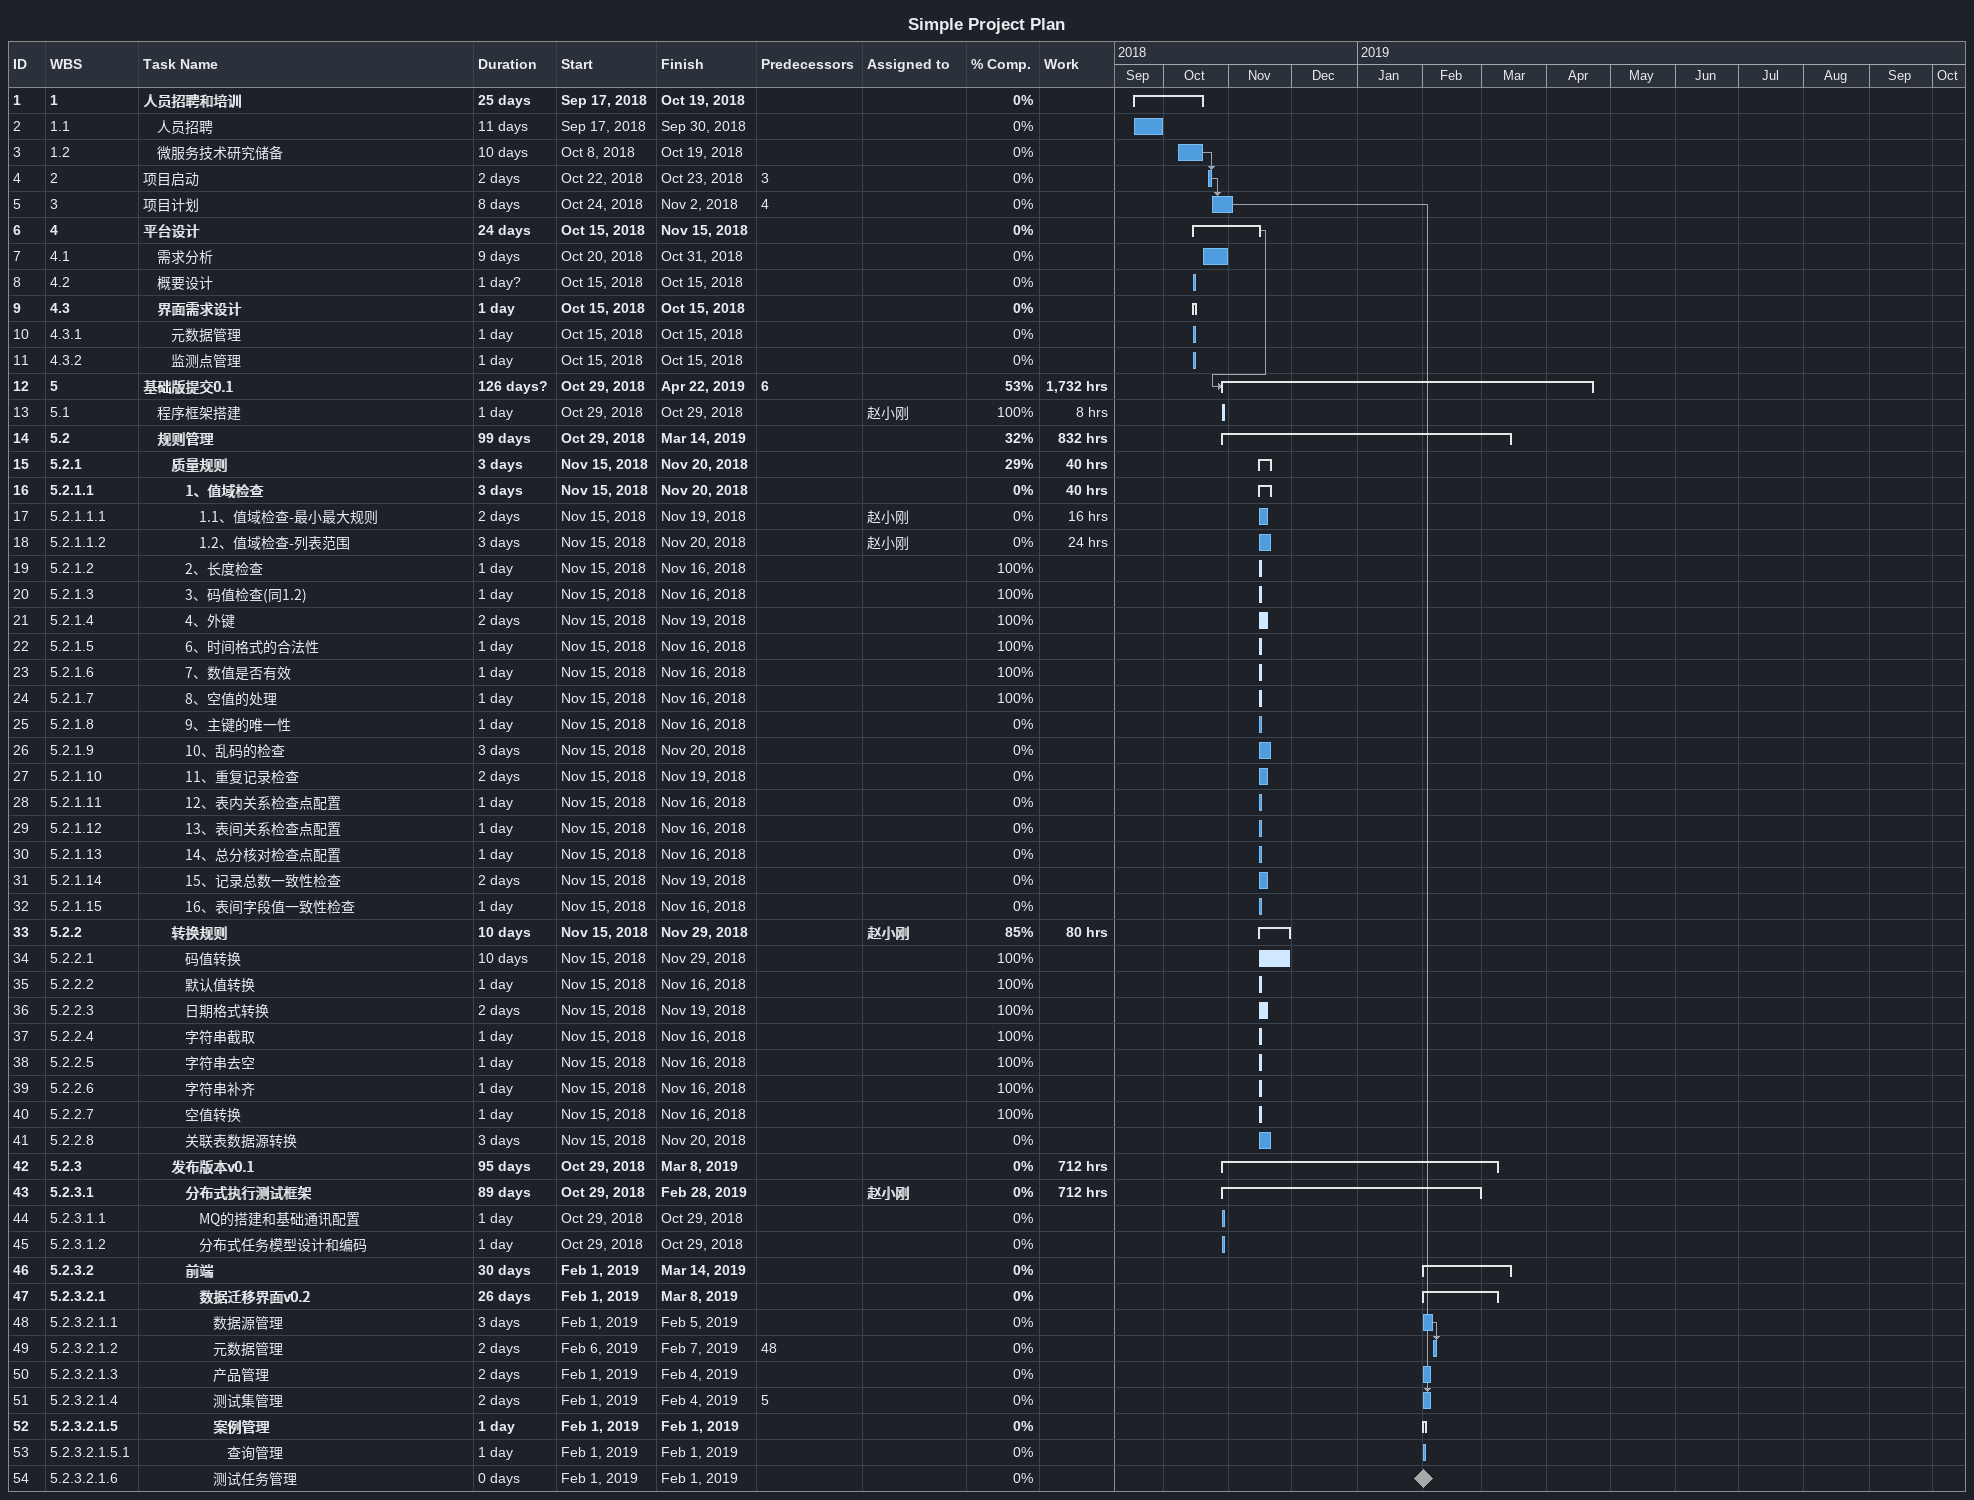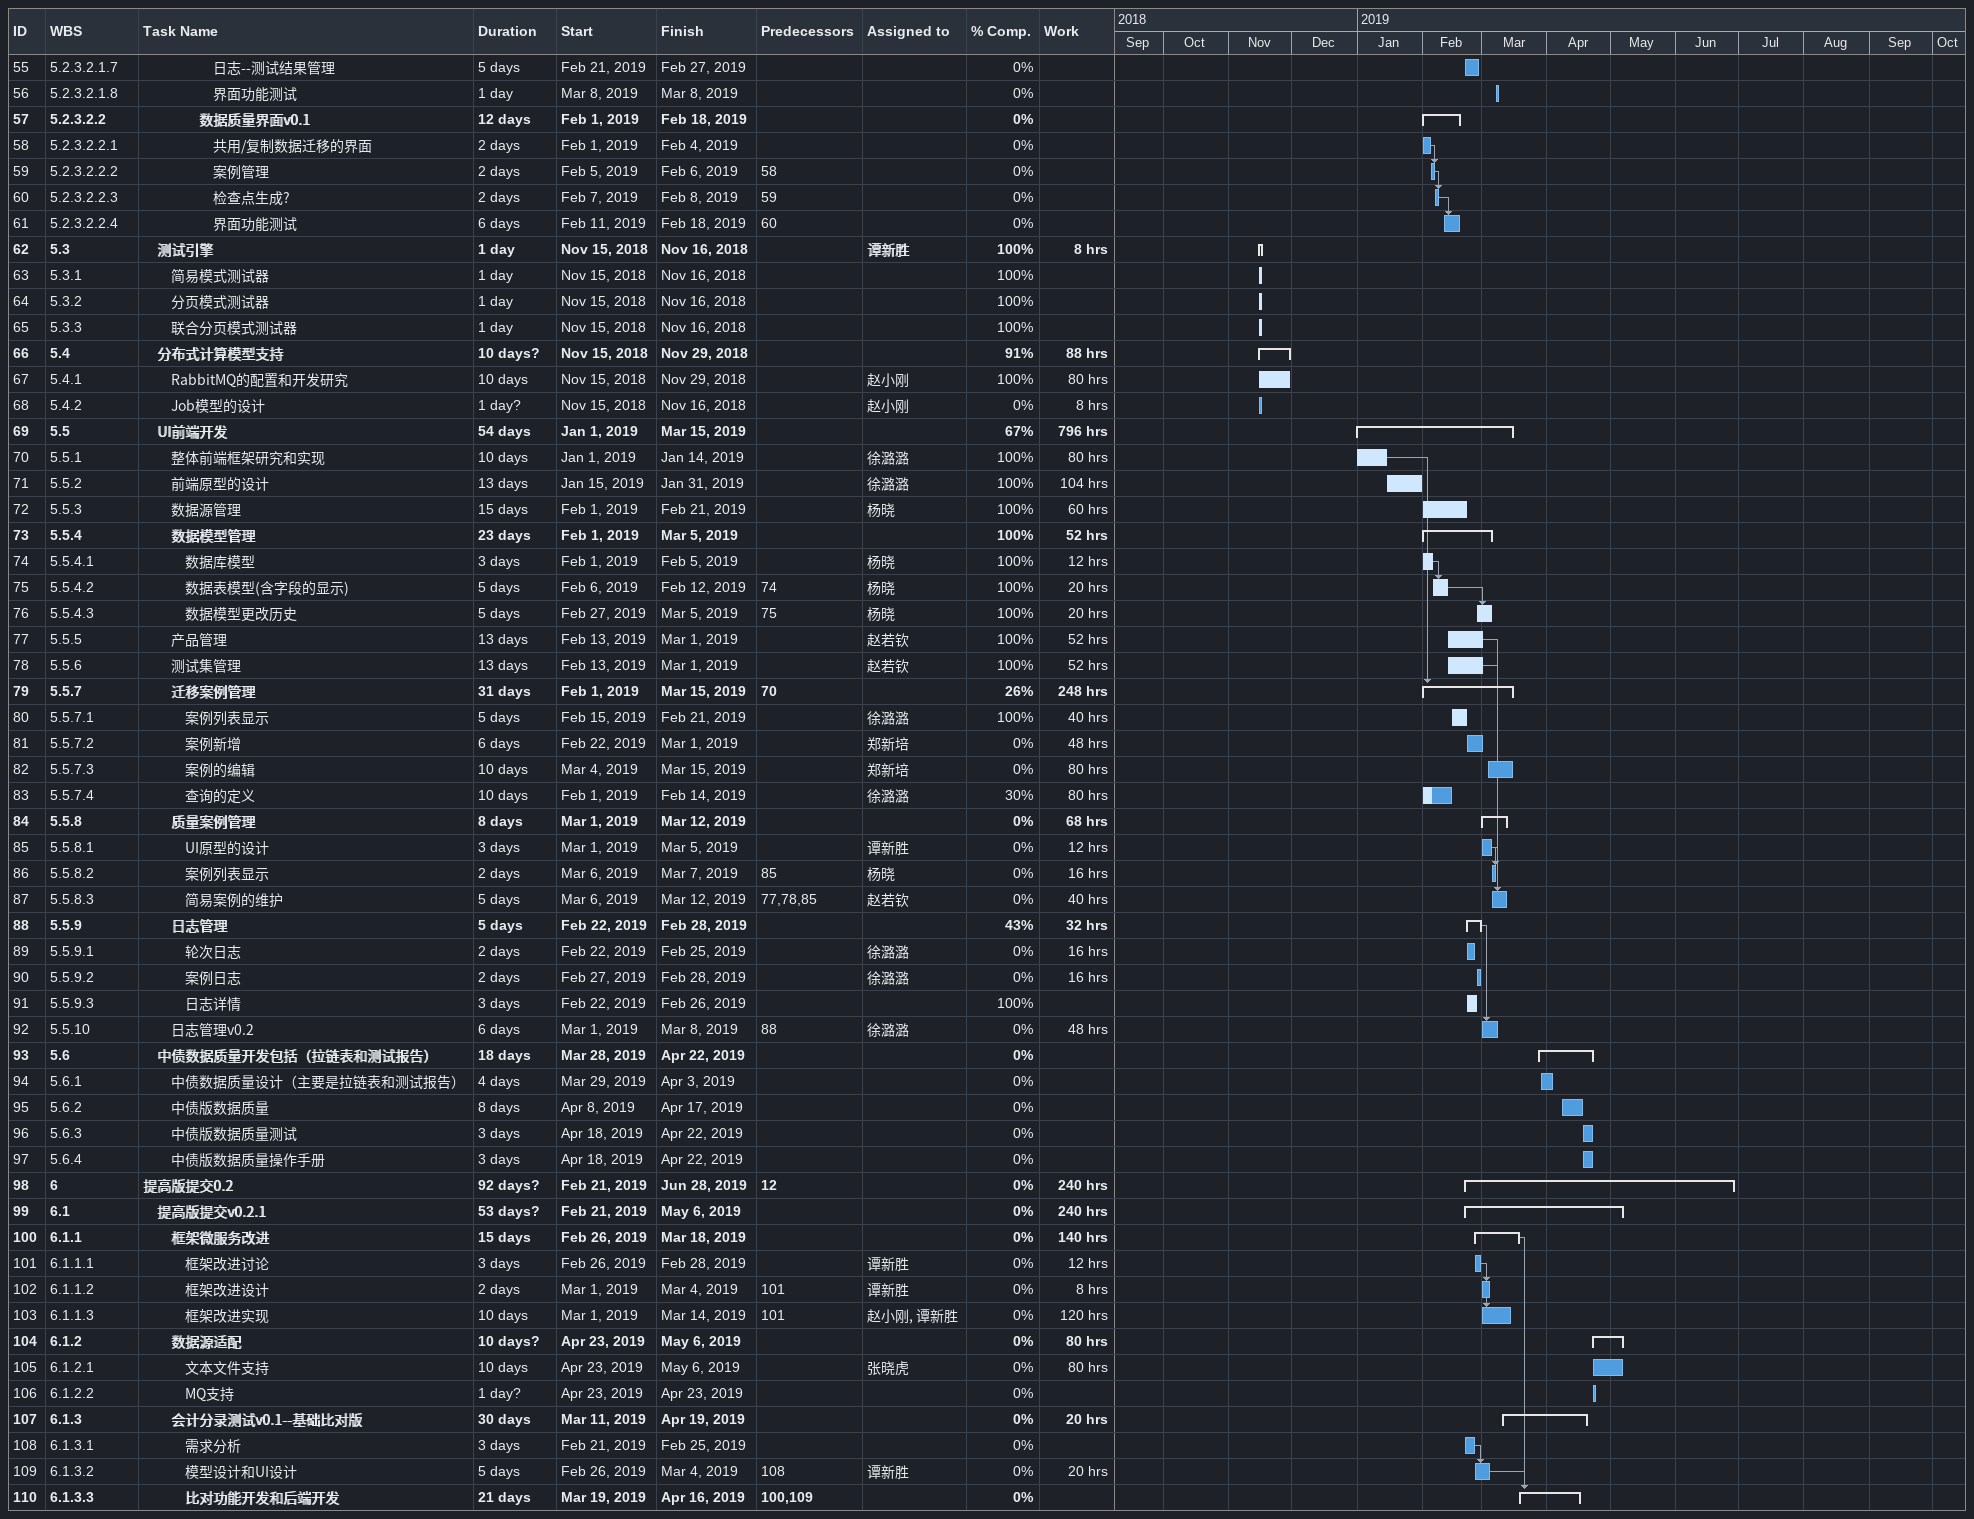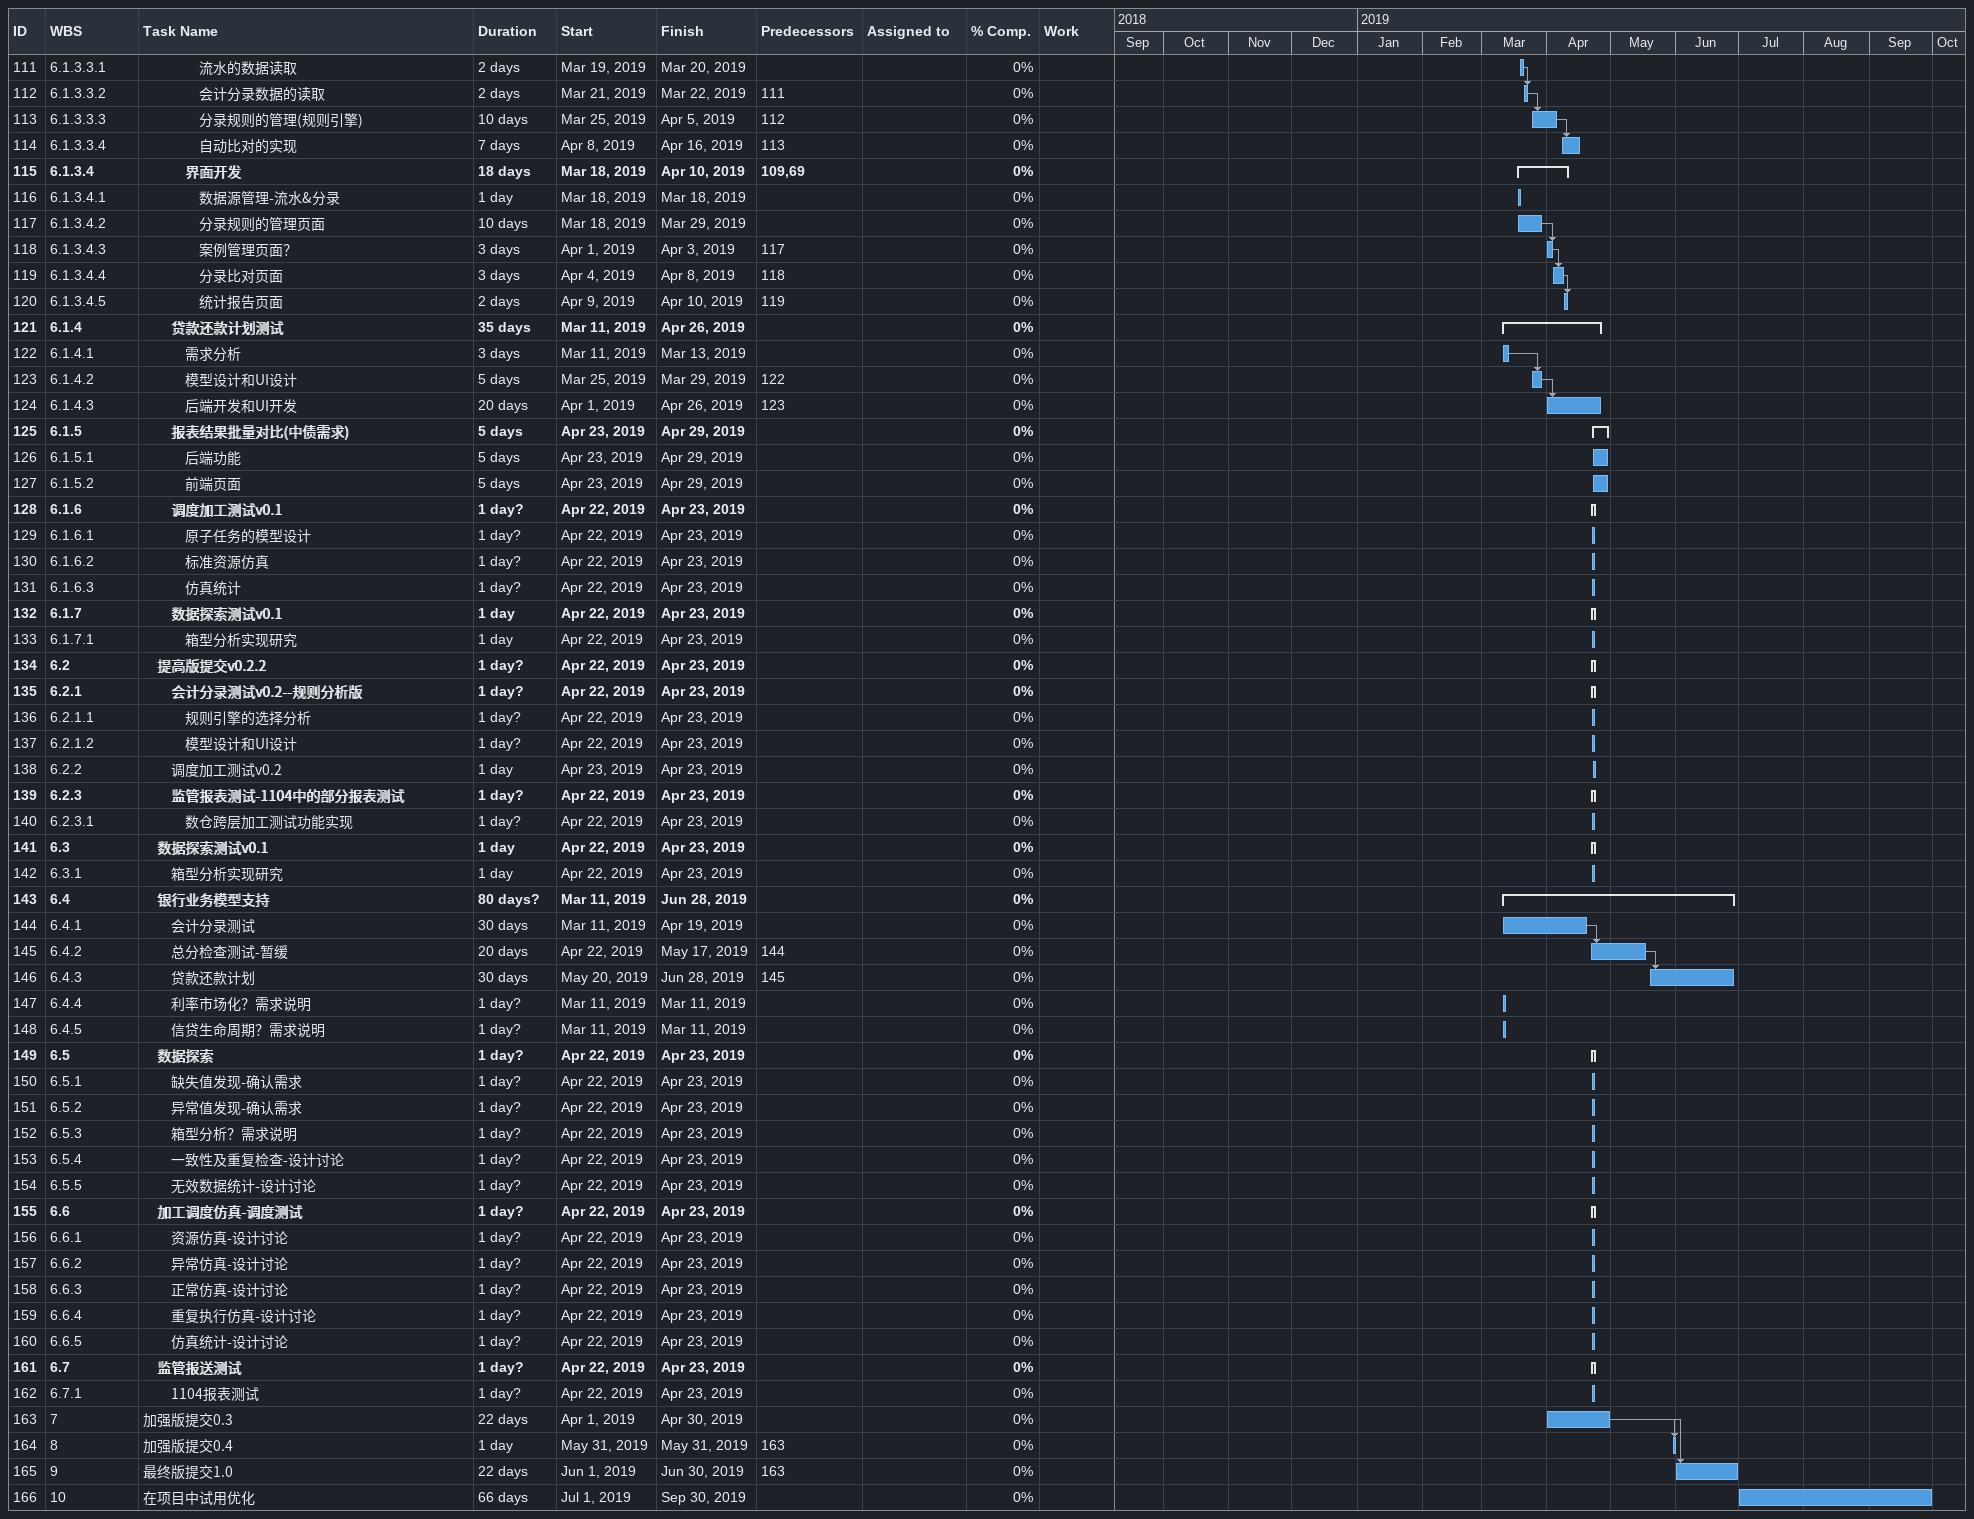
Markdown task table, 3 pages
Simple Project Plan

| ID | WBS | Task | Duration | Start | Finish | Predecessors | Resources | % complete | Work (h) |
|---|---|---|---|---|---|---|---|---|---|
| 1 | 1 | **人员招聘和培训** | 25d | 2018-09-17 | 2018-10-19 |  |  | 0 |  |
| 2 | 1.1 | 人员招聘 | 11d | 2018-09-17 | 2018-09-30 |  |  | 0 |  |
| 3 | 1.2 | 微服务技术研究储备 | 10d | 2018-10-08 | 2018-10-19 |  |  | 0 |  |
| 4 | 2 | 项目启动 | 2d | 2018-10-22 | 2018-10-23 | 3 |  | 0 |  |
| 5 | 3 | 项目计划 | 8d | 2018-10-24 | 2018-11-02 | 4 |  | 0 |  |
| 6 | 4 | **平台设计** | 24d | 2018-10-15 | 2018-11-15 |  |  | 0 |  |
| 7 | 4.1 | 需求分析 | 9d | 2018-10-20 | 2018-10-31 |  |  | 0 |  |
| 8 | 4.2 | 概要设计 | 1d? | 2018-10-15 | 2018-10-15 |  |  | 0 |  |
| 9 | 4.3 | **界面需求设计** | 1d | 2018-10-15 | 2018-10-15 |  |  | 0 |  |
| 10 | 4.3.1 | 元数据管理 | 1d | 2018-10-15 | 2018-10-15 |  |  | 0 |  |
| 11 | 4.3.2 | 监测点管理 | 1d | 2018-10-15 | 2018-10-15 |  |  | 0 |  |
| 12 | 5 | **基础版提交0.1** | 126d? | 2018-10-29 | 2019-04-22 | 6 |  | 53 | 1732 |
| 13 | 5.1 | 程序框架搭建 | 1d | 2018-10-29 | 2018-10-29 |  | 赵小刚 | 100 | 8 |
| 14 | 5.2 | **规则管理** | 99d | 2018-10-29 | 2019-03-14 |  |  | 32 | 832 |
| 15 | 5.2.1 | **质量规则** | 3d | 2018-11-15 | 2018-11-20 |  |  | 29 | 40 |
| 16 | 5.2.1.1 | **1、值域检查** | 3d | 2018-11-15 | 2018-11-20 |  |  | 0 | 40 |
| 17 | 5.2.1.1.1 | 1.1、值域检查-最小最大规则 | 2d | 2018-11-15 | 2018-11-19 |  | 赵小刚 | 0 | 16 |
| 18 | 5.2.1.1.2 | 1.2、值域检查-列表范围 | 3d | 2018-11-15 | 2018-11-20 |  | 赵小刚 | 0 | 24 |
| 19 | 5.2.1.2 | 2、长度检查 | 1d | 2018-11-15 | 2018-11-16 |  |  | 100 |  |
| 20 | 5.2.1.3 | 3、码值检查(同1.2) | 1d | 2018-11-15 | 2018-11-16 |  |  | 100 |  |
| 21 | 5.2.1.4 | 4、外键 | 2d | 2018-11-15 | 2018-11-19 |  |  | 100 |  |
| 22 | 5.2.1.5 | 6、时间格式的合法性 | 1d | 2018-11-15 | 2018-11-16 |  |  | 100 |  |
| 23 | 5.2.1.6 | 7、数值是否有效 | 1d | 2018-11-15 | 2018-11-16 |  |  | 100 |  |
| 24 | 5.2.1.7 | 8、空值的处理 | 1d | 2018-11-15 | 2018-11-16 |  |  | 100 |  |
| 25 | 5.2.1.8 | 9、主键的唯一性 | 1d | 2018-11-15 | 2018-11-16 |  |  | 0 |  |
| 26 | 5.2.1.9 | 10、乱码的检查 | 3d | 2018-11-15 | 2018-11-20 |  |  | 0 |  |
| 27 | 5.2.1.10 | 11、重复记录检查 | 2d | 2018-11-15 | 2018-11-19 |  |  | 0 |  |
| 28 | 5.2.1.11 | 12、表内关系检查点配置 | 1d | 2018-11-15 | 2018-11-16 |  |  | 0 |  |
| 29 | 5.2.1.12 | 13、表间关系检查点配置 | 1d | 2018-11-15 | 2018-11-16 |  |  | 0 |  |
| 30 | 5.2.1.13 | 14、总分核对检查点配置 | 1d | 2018-11-15 | 2018-11-16 |  |  | 0 |  |
| 31 | 5.2.1.14 | 15、记录总数一致性检查 | 2d | 2018-11-15 | 2018-11-19 |  |  | 0 |  |
| 32 | 5.2.1.15 | 16、表间字段值一致性检查 | 1d | 2018-11-15 | 2018-11-16 |  |  | 0 |  |
| 33 | 5.2.2 | **转换规则** | 10d | 2018-11-15 | 2018-11-29 |  | 赵小刚 | 85 | 80 |
| 34 | 5.2.2.1 | 码值转换 | 10d | 2018-11-15 | 2018-11-29 |  |  | 100 |  |
| 35 | 5.2.2.2 | 默认值转换 | 1d | 2018-11-15 | 2018-11-16 |  |  | 100 |  |
| 36 | 5.2.2.3 | 日期格式转换 | 2d | 2018-11-15 | 2018-11-19 |  |  | 100 |  |
| 37 | 5.2.2.4 | 字符串截取 | 1d | 2018-11-15 | 2018-11-16 |  |  | 100 |  |
| 38 | 5.2.2.5 | 字符串去空 | 1d | 2018-11-15 | 2018-11-16 |  |  | 100 |  |
| 39 | 5.2.2.6 | 字符串补齐 | 1d | 2018-11-15 | 2018-11-16 |  |  | 100 |  |
| 40 | 5.2.2.7 | 空值转换 | 1d | 2018-11-15 | 2018-11-16 |  |  | 100 |  |
| 41 | 5.2.2.8 | 关联表数据源转换 | 3d | 2018-11-15 | 2018-11-20 |  |  | 0 |  |
| 42 | 5.2.3 | **发布版本v0.1** | 95d | 2018-10-29 | 2019-03-08 |  |  | 0 | 712 |
| 43 | 5.2.3.1 | **分布式执行测试框架** | 89d | 2018-10-29 | 2019-02-28 |  | 赵小刚 | 0 | 712 |
| 44 | 5.2.3.1.1 | MQ的搭建和基础通讯配置 | 1d | 2018-10-29 | 2018-10-29 |  |  | 0 |  |
| 45 | 5.2.3.1.2 | 分布式任务模型设计和编码 | 1d | 2018-10-29 | 2018-10-29 |  |  | 0 |  |
| 46 | 5.2.3.2 | **前端** | 30d | 2019-02-01 | 2019-03-14 |  |  | 0 |  |
| 47 | 5.2.3.2.1 | **数据迁移界面v0.2** | 26d | 2019-02-01 | 2019-03-08 |  |  | 0 |  |
| 48 | 5.2.3.2.1.1 | 数据源管理 | 3d | 2019-02-01 | 2019-02-05 |  |  | 0 |  |
| 49 | 5.2.3.2.1.2 | 元数据管理 | 2d | 2019-02-06 | 2019-02-07 | 48 |  | 0 |  |
| 50 | 5.2.3.2.1.3 | 产品管理 | 2d | 2019-02-01 | 2019-02-04 |  |  | 0 |  |
| 51 | 5.2.3.2.1.4 | 测试集管理 | 2d | 2019-02-01 | 2019-02-04 | 5 |  | 0 |  |
| 52 | 5.2.3.2.1.5 | **案例管理** | 1d | 2019-02-01 | 2019-02-01 |  |  | 0 |  |
| 53 | 5.2.3.2.1.5.1 | 查询管理 | 1d | 2019-02-01 | 2019-02-01 |  |  | 0 |  |
| 54 | 5.2.3.2.1.6 | 测试任务管理 | 0d | 2019-02-01 | 2019-02-01 |  |  | 0 |  |
| 55 | 5.2.3.2.1.7 | 日志--测试结果管理 | 5d | 2019-02-21 | 2019-02-27 |  |  | 0 |  |
| 56 | 5.2.3.2.1.8 | 界面功能测试 | 1d | 2019-03-08 | 2019-03-08 |  |  | 0 |  |
| 57 | 5.2.3.2.2 | **数据质量界面v0.1** | 12d | 2019-02-01 | 2019-02-18 |  |  | 0 |  |
| 58 | 5.2.3.2.2.1 | 共用/复制数据迁移的界面 | 2d | 2019-02-01 | 2019-02-04 |  |  | 0 |  |
| 59 | 5.2.3.2.2.2 | 案例管理 | 2d | 2019-02-05 | 2019-02-06 | 58 |  | 0 |  |
| 60 | 5.2.3.2.2.3 | 检查点生成? | 2d | 2019-02-07 | 2019-02-08 | 59 |  | 0 |  |
| 61 | 5.2.3.2.2.4 | 界面功能测试 | 6d | 2019-02-11 | 2019-02-18 | 60 |  | 0 |  |
| 62 | 5.3 | **测试引擎** | 1d | 2018-11-15 | 2018-11-16 |  | 谭新胜 | 100 | 8 |
| 63 | 5.3.1 | 简易模式测试器 | 1d | 2018-11-15 | 2018-11-16 |  |  | 100 |  |
| 64 | 5.3.2 | 分页模式测试器 | 1d | 2018-11-15 | 2018-11-16 |  |  | 100 |  |
| 65 | 5.3.3 | 联合分页模式测试器 | 1d | 2018-11-15 | 2018-11-16 |  |  | 100 |  |
| 66 | 5.4 | **分布式计算模型支持** | 10d? | 2018-11-15 | 2018-11-29 |  |  | 91 | 88 |
| 67 | 5.4.1 | RabbitMQ的配置和开发研究 | 10d | 2018-11-15 | 2018-11-29 |  | 赵小刚 | 100 | 80 |
| 68 | 5.4.2 | Job模型的设计 | 1d? | 2018-11-15 | 2018-11-16 |  | 赵小刚 | 0 | 8 |
| 69 | 5.5 | **UI前端开发** | 54d | 2019-01-01 | 2019-03-15 |  |  | 67 | 796 |
| 70 | 5.5.1 | 整体前端框架研究和实现 | 10d | 2019-01-01 | 2019-01-14 |  | 徐潞潞 | 100 | 80 |
| 71 | 5.5.2 | 前端原型的设计 | 13d | 2019-01-15 | 2019-01-31 |  | 徐潞潞 | 100 | 104 |
| 72 | 5.5.3 | 数据源管理 | 15d | 2019-02-01 | 2019-02-21 |  | 杨晓 | 100 | 60 |
| 73 | 5.5.4 | **数据模型管理** | 23d | 2019-02-01 | 2019-03-05 |  |  | 100 | 52 |
| 74 | 5.5.4.1 | 数据库模型 | 3d | 2019-02-01 | 2019-02-05 |  | 杨晓 | 100 | 12 |
| 75 | 5.5.4.2 | 数据表模型(含字段的显示) | 5d | 2019-02-06 | 2019-02-12 | 74 | 杨晓 | 100 | 20 |
| 76 | 5.5.4.3 | 数据模型更改历史 | 5d | 2019-02-27 | 2019-03-05 | 75 | 杨晓 | 100 | 20 |
| 77 | 5.5.5 | 产品管理 | 13d | 2019-02-13 | 2019-03-01 |  | 赵若钦 | 100 | 52 |
| 78 | 5.5.6 | 测试集管理 | 13d | 2019-02-13 | 2019-03-01 |  | 赵若钦 | 100 | 52 |
| 79 | 5.5.7 | **迁移案例管理** | 31d | 2019-02-01 | 2019-03-15 | 70 |  | 26 | 248 |
| 80 | 5.5.7.1 | 案例列表显示 | 5d | 2019-02-15 | 2019-02-21 |  | 徐潞潞 | 100 | 40 |
| 81 | 5.5.7.2 | 案例新增 | 6d | 2019-02-22 | 2019-03-01 |  | 郑新培 | 0 | 48 |
| 82 | 5.5.7.3 | 案例的编辑 | 10d | 2019-03-04 | 2019-03-15 |  | 郑新培 | 0 | 80 |
| 83 | 5.5.7.4 | 查询的定义 | 10d | 2019-02-01 | 2019-02-14 |  | 徐潞潞 | 30 | 80 |
| 84 | 5.5.8 | **质量案例管理** | 8d | 2019-03-01 | 2019-03-12 |  |  | 0 | 68 |
| 85 | 5.5.8.1 | UI原型的设计 | 3d | 2019-03-01 | 2019-03-05 |  | 谭新胜 | 0 | 12 |
| 86 | 5.5.8.2 | 案例列表显示 | 2d | 2019-03-06 | 2019-03-07 | 85 | 杨晓 | 0 | 16 |
| 87 | 5.5.8.3 | 简易案例的维护 | 5d | 2019-03-06 | 2019-03-12 | 77, 78, 85 | 赵若钦 | 0 | 40 |
| 88 | 5.5.9 | **日志管理** | 5d | 2019-02-22 | 2019-02-28 |  |  | 43 | 32 |
| 89 | 5.5.9.1 | 轮次日志 | 2d | 2019-02-22 | 2019-02-25 |  | 徐潞潞 | 0 | 16 |
| 90 | 5.5.9.2 | 案例日志 | 2d | 2019-02-27 | 2019-02-28 |  | 徐潞潞 | 0 | 16 |
| 91 | 5.5.9.3 | 日志详情 | 3d | 2019-02-22 | 2019-02-26 |  |  | 100 |  |
| 92 | 5.5.10 | 日志管理v0.2 | 6d | 2019-03-01 | 2019-03-08 | 88 | 徐潞潞 | 0 | 48 |
| 93 | 5.6 | **中债数据质量开发包括（拉链表和测试报告）** | 18d | 2019-03-28 | 2019-04-22 |  |  | 0 |  |
| 94 | 5.6.1 | 中债数据质量设计（主要是拉链表和测试报告） | 4d | 2019-03-29 | 2019-04-03 |  |  | 0 |  |
| 95 | 5.6.2 | 中债版数据质量 | 8d | 2019-04-08 | 2019-04-17 |  |  | 0 |  |
| 96 | 5.6.3 | 中债版数据质量测试 | 3d | 2019-04-18 | 2019-04-22 |  |  | 0 |  |
| 97 | 5.6.4 | 中债版数据质量操作手册 | 3d | 2019-04-18 | 2019-04-22 |  |  | 0 |  |
| 98 | 6 | **提高版提交0.2** | 92d? | 2019-02-21 | 2019-06-28 | 12 |  | 0 | 240 |
| 99 | 6.1 | **提高版提交v0.2.1** | 53d? | 2019-02-21 | 2019-05-06 |  |  | 0 | 240 |
| 100 | 6.1.1 | **框架微服务改进** | 15d | 2019-02-26 | 2019-03-18 |  |  | 0 | 140 |
| 101 | 6.1.1.1 | 框架改进讨论 | 3d | 2019-02-26 | 2019-02-28 |  | 谭新胜 | 0 | 12 |
| 102 | 6.1.1.2 | 框架改进设计 | 2d | 2019-03-01 | 2019-03-04 | 101 | 谭新胜 | 0 | 8 |
| 103 | 6.1.1.3 | 框架改进实现 | 10d | 2019-03-01 | 2019-03-14 | 101 | 赵小刚, 谭新胜 | 0 | 120 |
| 104 | 6.1.2 | **数据源适配** | 10d? | 2019-04-23 | 2019-05-06 |  |  | 0 | 80 |
| 105 | 6.1.2.1 | 文本文件支持 | 10d | 2019-04-23 | 2019-05-06 |  | 张晓虎 | 0 | 80 |
| 106 | 6.1.2.2 | MQ支持 | 1d? | 2019-04-23 | 2019-04-23 |  |  | 0 |  |
| 107 | 6.1.3 | **会计分录测试v0.1--基础比对版** | 30d | 2019-03-11 | 2019-04-19 |  |  | 0 | 20 |
| 108 | 6.1.3.1 | 需求分析 | 3d | 2019-02-21 | 2019-02-25 |  |  | 0 |  |
| 109 | 6.1.3.2 | 模型设计和UI设计 | 5d | 2019-02-26 | 2019-03-04 | 108 | 谭新胜 | 0 | 20 |
| 110 | 6.1.3.3 | **比对功能开发和后端开发** | 21d | 2019-03-19 | 2019-04-16 | 100, 109 |  | 0 |  |
| 111 | 6.1.3.3.1 | 流水的数据读取 | 2d | 2019-03-19 | 2019-03-20 |  |  | 0 |  |
| 112 | 6.1.3.3.2 | 会计分录数据的读取 | 2d | 2019-03-21 | 2019-03-22 | 111 |  | 0 |  |
| 113 | 6.1.3.3.3 | 分录规则的管理(规则引擎) | 10d | 2019-03-25 | 2019-04-05 | 112 |  | 0 |  |
| 114 | 6.1.3.3.4 | 自动比对的实现 | 7d | 2019-04-08 | 2019-04-16 | 113 |  | 0 |  |
| 115 | 6.1.3.4 | **界面开发** | 18d | 2019-03-18 | 2019-04-10 | 109, 69 |  | 0 |  |
| 116 | 6.1.3.4.1 | 数据源管理-流水&分录 | 1d | 2019-03-18 | 2019-03-18 |  |  | 0 |  |
| 117 | 6.1.3.4.2 | 分录规则的管理页面 | 10d | 2019-03-18 | 2019-03-29 |  |  | 0 |  |
| 118 | 6.1.3.4.3 | 案例管理页面？ | 3d | 2019-04-01 | 2019-04-03 | 117 |  | 0 |  |
| 119 | 6.1.3.4.4 | 分录比对页面 | 3d | 2019-04-04 | 2019-04-08 | 118 |  | 0 |  |
| 120 | 6.1.3.4.5 | 统计报告页面 | 2d | 2019-04-09 | 2019-04-10 | 119 |  | 0 |  |
| 121 | 6.1.4 | **贷款还款计划测试** | 35d | 2019-03-11 | 2019-04-26 |  |  | 0 |  |
| 122 | 6.1.4.1 | 需求分析 | 3d | 2019-03-11 | 2019-03-13 |  |  | 0 |  |
| 123 | 6.1.4.2 | 模型设计和UI设计 | 5d | 2019-03-25 | 2019-03-29 | 122 |  | 0 |  |
| 124 | 6.1.4.3 | 后端开发和UI开发 | 20d | 2019-04-01 | 2019-04-26 | 123 |  | 0 |  |
| 125 | 6.1.5 | **报表结果批量对比(中债需求)** | 5d | 2019-04-23 | 2019-04-29 |  |  | 0 |  |
| 126 | 6.1.5.1 | 后端功能 | 5d | 2019-04-23 | 2019-04-29 |  |  | 0 |  |
| 127 | 6.1.5.2 | 前端页面 | 5d | 2019-04-23 | 2019-04-29 |  |  | 0 |  |
| 128 | 6.1.6 | **调度加工测试v0.1** | 1d? | 2019-04-22 | 2019-04-23 |  |  | 0 |  |
| 129 | 6.1.6.1 | 原子任务的模型设计 | 1d? | 2019-04-22 | 2019-04-23 |  |  | 0 |  |
| 130 | 6.1.6.2 | 标准资源仿真 | 1d? | 2019-04-22 | 2019-04-23 |  |  | 0 |  |
| 131 | 6.1.6.3 | 仿真统计 | 1d? | 2019-04-22 | 2019-04-23 |  |  | 0 |  |
| 132 | 6.1.7 | **数据探索测试v0.1** | 1d | 2019-04-22 | 2019-04-23 |  |  | 0 |  |
| 133 | 6.1.7.1 | 箱型分析实现研究 | 1d | 2019-04-22 | 2019-04-23 |  |  | 0 |  |
| 134 | 6.2 | **提高版提交v0.2.2** | 1d? | 2019-04-22 | 2019-04-23 |  |  | 0 |  |
| 135 | 6.2.1 | **会计分录测试v0.2--规则分析版** | 1d? | 2019-04-22 | 2019-04-23 |  |  | 0 |  |
| 136 | 6.2.1.1 | 规则引擎的选择分析 | 1d? | 2019-04-22 | 2019-04-23 |  |  | 0 |  |
| 137 | 6.2.1.2 | 模型设计和UI设计 | 1d? | 2019-04-22 | 2019-04-23 |  |  | 0 |  |
| 138 | 6.2.2 | 调度加工测试v0.2 | 1d | 2019-04-23 | 2019-04-23 |  |  | 0 |  |
| 139 | 6.2.3 | **监管报表测试-1104中的部分报表测试** | 1d? | 2019-04-22 | 2019-04-23 |  |  | 0 |  |
| 140 | 6.2.3.1 | 数仓跨层加工测试功能实现 | 1d? | 2019-04-22 | 2019-04-23 |  |  | 0 |  |
| 141 | 6.3 | **数据探索测试v0.1** | 1d | 2019-04-22 | 2019-04-23 |  |  | 0 |  |
| 142 | 6.3.1 | 箱型分析实现研究 | 1d | 2019-04-22 | 2019-04-23 |  |  | 0 |  |
| 143 | 6.4 | **银行业务模型支持** | 80d? | 2019-03-11 | 2019-06-28 |  |  | 0 |  |
| 144 | 6.4.1 | 会计分录测试 | 30d | 2019-03-11 | 2019-04-19 |  |  | 0 |  |
| 145 | 6.4.2 | 总分检查测试-暂缓 | 20d | 2019-04-22 | 2019-05-17 | 144 |  | 0 |  |
| 146 | 6.4.3 | 贷款还款计划 | 30d | 2019-05-20 | 2019-06-28 | 145 |  | 0 |  |
| 147 | 6.4.4 | 利率市场化？需求说明 | 1d? | 2019-03-11 | 2019-03-11 |  |  | 0 |  |
| 148 | 6.4.5 | 信贷生命周期？需求说明 | 1d? | 2019-03-11 | 2019-03-11 |  |  | 0 |  |
| 149 | 6.5 | **数据探索** | 1d? | 2019-04-22 | 2019-04-23 |  |  | 0 |  |
| 150 | 6.5.1 | 缺失值发现-确认需求 | 1d? | 2019-04-22 | 2019-04-23 |  |  | 0 |  |
| 151 | 6.5.2 | 异常值发现-确认需求 | 1d? | 2019-04-22 | 2019-04-23 |  |  | 0 |  |
| 152 | 6.5.3 | 箱型分析？需求说明 | 1d? | 2019-04-22 | 2019-04-23 |  |  | 0 |  |
| 153 | 6.5.4 | 一致性及重复检查-设计讨论 | 1d? | 2019-04-22 | 2019-04-23 |  |  | 0 |  |
| 154 | 6.5.5 | 无效数据统计-设计讨论 | 1d? | 2019-04-22 | 2019-04-23 |  |  | 0 |  |
| 155 | 6.6 | **加工调度仿真-调度测试** | 1d? | 2019-04-22 | 2019-04-23 |  |  | 0 |  |
| 156 | 6.6.1 | 资源仿真-设计讨论 | 1d? | 2019-04-22 | 2019-04-23 |  |  | 0 |  |
| 157 | 6.6.2 | 异常仿真-设计讨论 | 1d? | 2019-04-22 | 2019-04-23 |  |  | 0 |  |
| 158 | 6.6.3 | 正常仿真-设计讨论 | 1d? | 2019-04-22 | 2019-04-23 |  |  | 0 |  |
| 159 | 6.6.4 | 重复执行仿真-设计讨论 | 1d? | 2019-04-22 | 2019-04-23 |  |  | 0 |  |
| 160 | 6.6.5 | 仿真统计-设计讨论 | 1d? | 2019-04-22 | 2019-04-23 |  |  | 0 |  |
| 161 | 6.7 | **监管报送测试** | 1d? | 2019-04-22 | 2019-04-23 |  |  | 0 |  |
| 162 | 6.7.1 | 1104报表测试 | 1d? | 2019-04-22 | 2019-04-23 |  |  | 0 |  |
| 163 | 7 | 加强版提交0.3 | 22d | 2019-04-01 | 2019-04-30 |  |  | 0 |  |
| 164 | 8 | 加强版提交0.4 | 1d | 2019-05-31 | 2019-05-31 | 163 |  | 0 |  |
| 165 | 9 | 最终版提交1.0 | 22d | 2019-06-01 | 2019-06-30 | 163 |  | 0 |  |
| 166 | 10 | 在项目中试用优化 | 66d | 2019-07-01 | 2019-09-30 |  |  | 0 |  |
